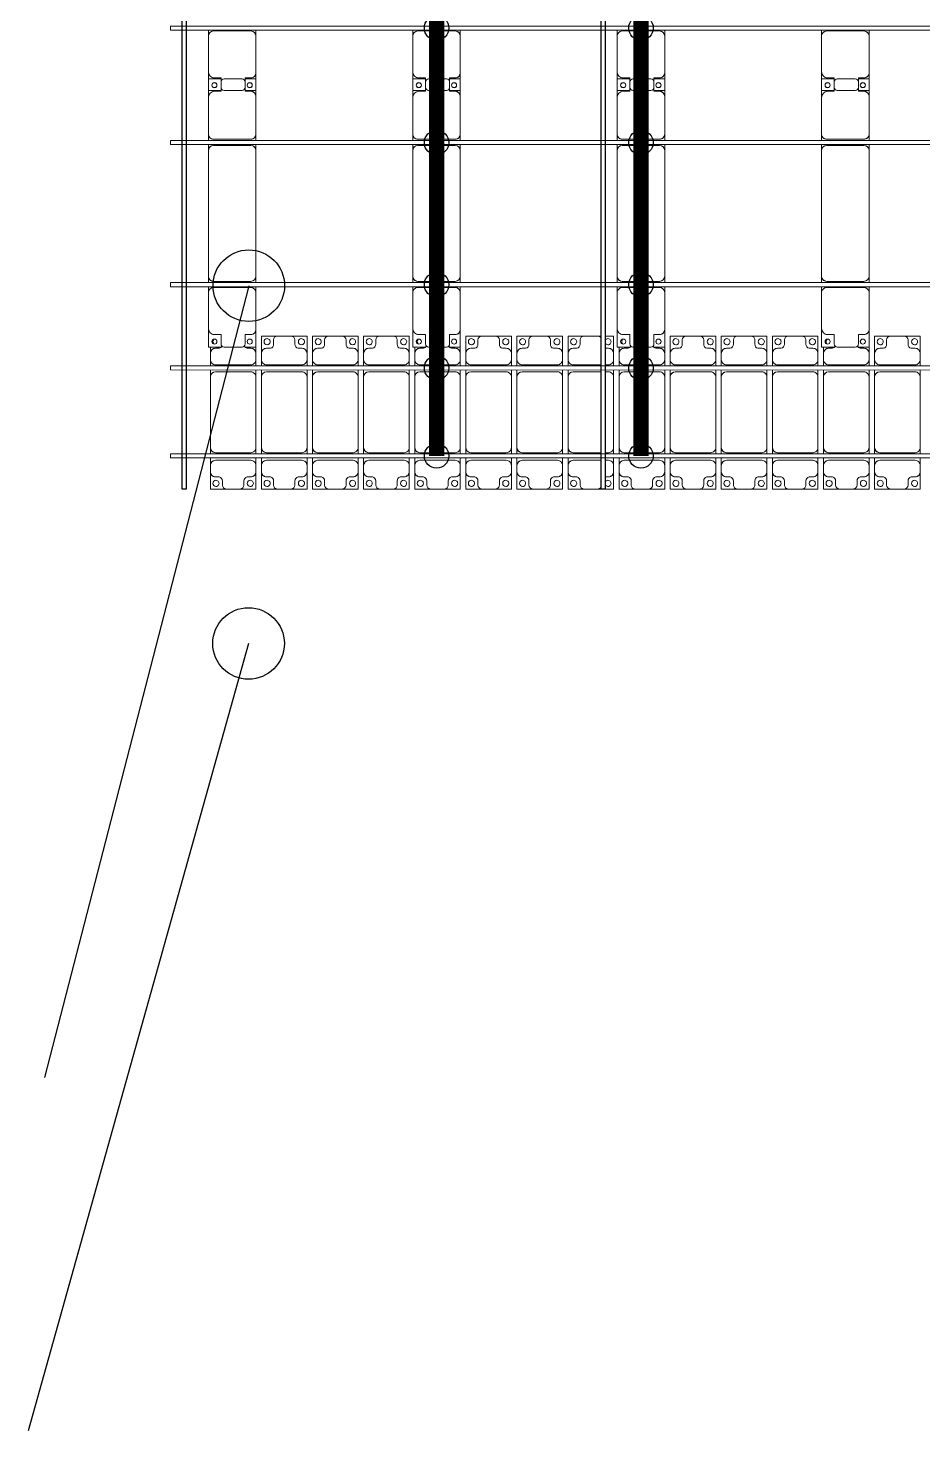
# Model space of a CAD drawing. Header units: millimetres. Extents: x -147246 to 112336, y -213734 to -86506.
# Drawn here: x -98113 to -89356, y -213734 to -200010 of the extents above; entities that cross this region are included whole.
import ezdxf

# ---------------------------------------------------------------- set-up
doc = ezdxf.new("R2010")
doc.units = ezdxf.units.MM
doc.layers.add('A-GENM', color=13, linetype='Continuous', lineweight=9)
doc.layers.add('S-BEAM', color=12, linetype='Continuous', lineweight=9)
for name, color, linetype in [('GC-BICH NEO', 6, 'Continuous'), ('GC-DAY NEO', 5, 'Continuous'), ('GC-HOP 40x60 GIA CUONG', 1, 'Continuous')]:
    doc.layers.add(name, color=color, linetype=linetype)

# ---------------------------------------------------------------- blocks, each defined once
blk = doc.blocks.new('Dầm C52 - Hộp 40x60-25898-BỐ TRÍ KHUNG KẾT CẤU BÈ PIN 05')
at = {"layer": 'S-BEAM', "color": 3, "lineweight": 25}
for p, q in [((-55982, 20), (55982, 20)), ((55982, 20), (55982, -20)), ((55982, -20), (-55982, -20))]:
    blk.add_line(p, q, dxfattribs=at)
blk = doc.blocks.new('Dai phao do pin - DẢI PHAO ĐỠ PIN-35002-BỐ TRÍ KHUNG KẾT CẤU BÈ PIN 05')
at = {"layer": 'A-GENM', "color": 7}
for p, q in [((-1312, 242), (-1130, 242)), ((-1312, 116), (-1312, 242)), ((-1190, 182), (-1190, 118)), ((-780, 242), (-1130, 242)), ((-780, 242), (-722, 242)), ((-730, -173), (-730, 192)), ((-682, 242), (-620, 242)), ((-670, 192), (-670, -173)), ((610, 242), (-620, 242)), ((610, 242), (668, 242)), ((660, -173), (660, 192)), ((708, 242), (770, 242)), ((720, 192), (720, -173)), ((1130, 242), (770, 242)), ((1130, 242), (1312, 242)), ((1190, 118), (1190, 182)), ((1198, 242), (1380, 242)), ((1198, 118), (1198, 242)), ((1312, 242), (1312, 118)), ((1320, 182), (1320, 118)), ((1730, 242), (1380, 242)), ((1730, 242), (1788, 242)), ((1780, -173), (1780, 192)), ((-1312, 88), (-1312, -88)), ((-1190, 118), (-1282, 118)), ((1282, 118), (1190, 118)), ((1198, 88), (1198, -88)), ((1320, 118), (1228, 118)), ((1312, -88), (1312, 88)), ((-1312, -223), (-1312, -116)), ((-1282, -118), (-1190, -118)), ((-1190, -118), (-1190, -173)), ((1190, -173), (1190, -118)), ((1190, -118), (1282, -118)), ((1198, -223), (1198, -118)), ((1228, -118), (1320, -118)), ((1312, -118), (1312, -223)), ((1320, -118), (1320, -173)), ((-1140, -223), (-1312, -223)), ((-1140, -223), (-780, -223)), ((-722, -223), (-780, -223)), ((-620, -223), (-682, -223)), ((-620, -223), (610, -223)), ((668, -223), (610, -223)), ((770, -223), (708, -223)), ((770, -223), (1140, -223)), ((1312, -223), (1140, -223)), ((1370, -223), (1198, -223)), ((1370, -223), (1730, -223)), ((1788, -223), (1730, -223))]:
    blk.add_line(p, q, dxfattribs=at)
for centre, radius, start, end in [((-1259, 183), 25, 0, 180), ((-1259, 183), 25, 180, 360), ((-1130, 182), 60, 90, 180), ((-1130, 182), 60, 150, 180), ((-780, 192), 50, 360, 90), ((-780, 192), 50, 360, 45), ((-620, 192), 50, 90, 180), ((-620, 192), 50, 105, 180), ((610, 192), 50, 360, 90), ((610, 192), 50, 15, 90), ((770, 192), 50, 90, 180), ((770, 192), 50, 135, 180), ((1130, 182), 60, 360, 90), ((1130, 182), 60, 360, 30), ((1249, 183), 25, 360, 180), ((1249, 183), 25, 180, 0), ((1251, 183), 25, 0, 180), ((1251, 183), 25, 180, 360), ((1380, 182), 60, 90, 180), ((1380, 182), 60, 150, 180), ((1730, 192), 50, 360, 90), ((1730, 192), 50, 360, 45), ((-1282, 88), 30, 90, 180), ((-1282, 88), 30, 120, 134.1256), ((1228, 88), 30, 90, 180), ((1282, 88), 30, 360, 90), ((-1282, -88), 30, 180, 270), ((-1282, -88), 30, 225.8749, 240), ((-1259, -162), 25, 0, 180), ((1228, -88), 30, 180, 270), ((1249, -162), 25, 0, 180), ((1251, -162), 25, 0, 180), ((1282, -88), 30, 270, 360), ((-1259, -162), 25, 180, 0), ((-1140, -173), 50, 180, 270), ((-1140, -173), 50, 180, 225), ((-780, -173), 50, 270, 360), ((-780, -173), 50, 315, 360), ((-620, -173), 50, 180, 270), ((-620, -173), 50, 180, 270), ((610, -173), 50, 270, 360), ((610, -173), 50, 285, 360), ((770, -173), 50, 180, 270), ((770, -173), 50, 180, 225), ((1140, -173), 50, 270, 360), ((1140, -173), 50, 315, 360), ((1249, -162), 25, 180, 360), ((1251, -162), 25, 180, 0), ((1370, -173), 50, 180, 270), ((1370, -173), 50, 180, 225), ((1730, -173), 50, 270, 360), ((1730, -173), 50, 315, 360)]:
    blk.add_arc(centre, radius, start, end, dxfattribs=at)
blk = doc.blocks.new('Dai phao do pin - DẢI PHAO ĐỠ PIN-V2-BỐ TRÍ KHUNG KẾT CẤU BÈ PIN 05')
at = {"layer": 'A-GENM', "color": 7}
for p, q in [((-1312, 242), (-1130, 242)), ((-1312, 116), (-1312, 242)), ((-1190, 182), (-1190, 118)), ((-780, 242), (-1130, 242)), ((-780, 242), (-722, 242)), ((-730, -173), (-730, 192)), ((-682, 242), (-620, 242)), ((-670, 192), (-670, -173)), ((610, 242), (-620, 242)), ((610, 242), (668, 242)), ((660, -173), (660, 192)), ((708, 242), (770, 242)), ((720, 192), (720, -173)), ((1130, 242), (770, 242)), ((1130, 242), (1312, 242)), ((1190, 118), (1190, 182)), ((1198, 242), (1380, 242)), ((1198, 118), (1198, 242)), ((1312, 242), (1312, 118)), ((1320, 182), (1320, 118)), ((1730, 242), (1380, 242)), ((1730, 242), (1788, 242)), ((1780, -173), (1780, 192)), ((-1312, 88), (-1312, -88)), ((-1190, 118), (-1282, 118)), ((1282, 118), (1190, 118)), ((1198, 88), (1198, -88)), ((1320, 118), (1228, 118)), ((1312, -88), (1312, 88)), ((-1312, -223), (-1312, -116)), ((-1282, -118), (-1190, -118)), ((-1190, -118), (-1190, -173)), ((1190, -173), (1190, -118)), ((1190, -118), (1282, -118)), ((1198, -223), (1198, -118)), ((1228, -118), (1320, -118)), ((1312, -118), (1312, -223)), ((1320, -118), (1320, -173)), ((-1140, -223), (-1312, -223)), ((-1140, -223), (-780, -223)), ((-722, -223), (-780, -223)), ((-620, -223), (-682, -223)), ((-620, -223), (610, -223)), ((668, -223), (610, -223)), ((770, -223), (708, -223)), ((770, -223), (1140, -223)), ((1312, -223), (1140, -223)), ((1370, -223), (1198, -223)), ((1370, -223), (1730, -223)), ((1788, -223), (1730, -223))]:
    blk.add_line(p, q, dxfattribs=at)
for centre, radius, start, end in [((-1259, 183), 25, 0, 180), ((-1259, 183), 25, 180, 360), ((-1130, 182), 60, 90, 180), ((-1130, 182), 60, 150, 180), ((-780, 192), 50, 360, 90), ((-780, 192), 50, 360, 45), ((-620, 192), 50, 90, 180), ((-620, 192), 50, 105, 180), ((610, 192), 50, 360, 90), ((610, 192), 50, 15, 90), ((770, 192), 50, 90, 180), ((770, 192), 50, 135, 180), ((1130, 182), 60, 360, 90), ((1130, 182), 60, 360, 30), ((1249, 183), 25, 360, 180), ((1249, 183), 25, 180, 0), ((1251, 183), 25, 0, 180), ((1251, 183), 25, 180, 360), ((1380, 182), 60, 90, 180), ((1380, 182), 60, 150, 180), ((1730, 192), 50, 360, 90), ((1730, 192), 50, 360, 45), ((-1282, 88), 30, 90, 180), ((-1282, 88), 30, 120, 134.1251), ((1228, 88), 30, 90, 180), ((1282, 88), 30, 360, 90), ((-1282, -88), 30, 180, 270), ((-1282, -88), 30, 225.8754, 240), ((-1259, -162), 25, 0, 180), ((1228, -88), 30, 180, 270), ((1249, -162), 25, 0, 180), ((1251, -162), 25, 0, 180), ((1282, -88), 30, 270, 360), ((-1259, -162), 25, 180, 0), ((-1140, -173), 50, 180, 270), ((-1140, -173), 50, 180, 225), ((-780, -173), 50, 270, 360), ((-780, -173), 50, 315, 360), ((-620, -173), 50, 180, 270), ((-620, -173), 50, 180, 270), ((610, -173), 50, 270, 360), ((610, -173), 50, 285, 360), ((770, -173), 50, 180, 270), ((770, -173), 50, 180, 225), ((1140, -173), 50, 270, 360), ((1140, -173), 50, 315, 360), ((1249, -162), 25, 180, 360), ((1251, -162), 25, 180, 0), ((1370, -173), 50, 180, 270), ((1370, -173), 50, 180, 225), ((1730, -173), 50, 270, 360), ((1730, -173), 50, 315, 360)]:
    blk.add_arc(centre, radius, start, end, dxfattribs=at)
blk = doc.blocks.new('Dai phao do pin - DẢI PHAO ĐỠ PIN-V3-BỐ TRÍ KHUNG KẾT CẤU BÈ PIN 05')
at = {"layer": 'A-GENM', "color": 7}
for p, q in [((-1312, 242), (-1130, 242)), ((-1312, 116), (-1312, 242)), ((-1190, 182), (-1190, 118)), ((-780, 242), (-1130, 242)), ((-780, 242), (-722, 242)), ((-730, -173), (-730, 192)), ((-682, 242), (-620, 242)), ((-670, 192), (-670, -173)), ((610, 242), (-620, 242)), ((610, 242), (668, 242)), ((660, -173), (660, 192)), ((708, 242), (770, 242)), ((720, 192), (720, -173)), ((1130, 242), (770, 242)), ((1130, 242), (1312, 242)), ((1190, 118), (1190, 182)), ((1198, 242), (1380, 242)), ((1198, 118), (1198, 242)), ((1312, 242), (1312, 118)), ((1320, 182), (1320, 118)), ((1730, 242), (1380, 242)), ((1730, 242), (1788, 242)), ((1780, -173), (1780, 192)), ((-1312, 88), (-1312, -88)), ((-1190, 118), (-1282, 118)), ((1282, 118), (1190, 118)), ((1198, 88), (1198, -88)), ((1320, 118), (1228, 118)), ((1312, -88), (1312, 88)), ((-1312, -223), (-1312, -116)), ((-1282, -118), (-1190, -118)), ((-1190, -118), (-1190, -173)), ((1190, -173), (1190, -118)), ((1190, -118), (1282, -118)), ((1198, -223), (1198, -118)), ((1228, -118), (1320, -118)), ((1312, -118), (1312, -223)), ((1320, -118), (1320, -173)), ((-1140, -223), (-1312, -223)), ((-1140, -223), (-780, -223)), ((-722, -223), (-780, -223)), ((-620, -223), (-682, -223)), ((-620, -223), (610, -223)), ((668, -223), (610, -223)), ((770, -223), (708, -223)), ((770, -223), (1140, -223)), ((1312, -223), (1140, -223)), ((1370, -223), (1198, -223)), ((1370, -223), (1730, -223)), ((1788, -223), (1730, -223))]:
    blk.add_line(p, q, dxfattribs=at)
for centre, radius, start, end in [((-1259, 183), 25, 0, 180), ((-1259, 183), 25, 180, 360), ((-1130, 182), 60, 90, 180), ((-1130, 182), 60, 150, 180), ((-780, 192), 50, 360, 90), ((-780, 192), 50, 360, 45), ((-620, 192), 50, 90, 180), ((-620, 192), 50, 105, 180), ((610, 192), 50, 360, 90), ((610, 192), 50, 15, 90), ((770, 192), 50, 90, 180), ((770, 192), 50, 135, 180), ((1130, 182), 60, 360, 90), ((1130, 182), 60, 360, 30), ((1249, 183), 25, 360, 180), ((1249, 183), 25, 180, 0), ((1251, 183), 25, 0, 180), ((1251, 183), 25, 180, 360), ((1380, 182), 60, 90, 180), ((1380, 182), 60, 150, 180), ((1730, 192), 50, 360, 90), ((1730, 192), 50, 360, 45), ((-1282, 88), 30, 90, 180), ((-1282, 88), 30, 120, 134.1247), ((1228, 88), 30, 90, 180), ((1282, 88), 30, 360, 90), ((-1282, -88), 30, 180, 270), ((-1282, -88), 30, 225.8758, 240), ((-1259, -162), 25, 0, 180), ((1228, -88), 30, 180, 270), ((1249, -162), 25, 0, 180), ((1251, -162), 25, 0, 180), ((1282, -88), 30, 270, 360), ((-1259, -162), 25, 180, 0), ((-1140, -173), 50, 180, 270), ((-1140, -173), 50, 180, 225), ((-780, -173), 50, 270, 360), ((-780, -173), 50, 315, 360), ((-620, -173), 50, 180, 270), ((-620, -173), 50, 180, 270), ((610, -173), 50, 270, 360), ((610, -173), 50, 285, 360), ((770, -173), 50, 180, 270), ((770, -173), 50, 180, 225), ((1140, -173), 50, 270, 360), ((1140, -173), 50, 315, 360), ((1249, -162), 25, 180, 360), ((1251, -162), 25, 180, 0), ((1370, -173), 50, 180, 270), ((1370, -173), 50, 180, 225), ((1730, -173), 50, 270, 360), ((1730, -173), 50, 315, 360)]:
    blk.add_arc(centre, radius, start, end, dxfattribs=at)
blk = doc.blocks.new('Dai phao do pin - DẢI PHAO ĐỠ PIN-V4-BỐ TRÍ KHUNG KẾT CẤU BÈ PIN 05')
at = {"layer": 'A-GENM', "color": 7}
for p, q in [((-1312, 242), (-1130, 242)), ((-1312, 116), (-1312, 242)), ((-1190, 182), (-1190, 118)), ((-780, 242), (-1130, 242)), ((-780, 242), (-722, 242)), ((-730, -173), (-730, 192)), ((-682, 242), (-620, 242)), ((-670, 192), (-670, -173)), ((610, 242), (-620, 242)), ((610, 242), (668, 242)), ((660, -173), (660, 192)), ((708, 242), (770, 242)), ((720, 192), (720, -173)), ((1130, 242), (770, 242)), ((1130, 242), (1312, 242)), ((1190, 118), (1190, 182)), ((1198, 242), (1380, 242)), ((1198, 118), (1198, 242)), ((1312, 242), (1312, 118)), ((1320, 182), (1320, 118)), ((1730, 242), (1380, 242)), ((1730, 242), (1788, 242)), ((1780, -173), (1780, 192)), ((-1312, 88), (-1312, -88)), ((-1190, 118), (-1282, 118)), ((1282, 118), (1190, 118)), ((1198, 88), (1198, -88)), ((1320, 118), (1228, 118)), ((1312, -88), (1312, 88)), ((-1312, -223), (-1312, -116)), ((-1282, -118), (-1190, -118)), ((-1190, -118), (-1190, -173)), ((1190, -173), (1190, -118)), ((1190, -118), (1282, -118)), ((1198, -223), (1198, -118)), ((1228, -118), (1320, -118)), ((1312, -118), (1312, -223)), ((1320, -118), (1320, -173)), ((-1140, -223), (-1312, -223)), ((-1140, -223), (-780, -223)), ((-722, -223), (-780, -223)), ((-620, -223), (-682, -223)), ((-620, -223), (610, -223)), ((668, -223), (610, -223)), ((770, -223), (708, -223)), ((770, -223), (1140, -223)), ((1312, -223), (1140, -223)), ((1370, -223), (1198, -223)), ((1370, -223), (1730, -223)), ((1788, -223), (1730, -223))]:
    blk.add_line(p, q, dxfattribs=at)
for centre, radius, start, end in [((-1259, 183), 25, 0, 180), ((-1259, 183), 25, 180, 360), ((-1130, 182), 60, 90, 180), ((-1130, 182), 60, 150, 180), ((-780, 192), 50, 360, 90), ((-780, 192), 50, 360, 45), ((-620, 192), 50, 90, 180), ((-620, 192), 50, 105, 180), ((610, 192), 50, 360, 90), ((610, 192), 50, 15, 90), ((770, 192), 50, 90, 180), ((770, 192), 50, 135, 180), ((1130, 182), 60, 360, 90), ((1130, 182), 60, 360, 30), ((1249, 183), 25, 360, 180), ((1249, 183), 25, 180, 0), ((1251, 183), 25, 0, 180), ((1251, 183), 25, 180, 360), ((1380, 182), 60, 90, 180), ((1380, 182), 60, 150, 180), ((1730, 192), 50, 360, 90), ((1730, 192), 50, 360, 45), ((-1282, 88), 30, 90, 180), ((-1282, 88), 30, 120, 134.1242), ((1228, 88), 30, 90, 180), ((1282, 88), 30, 360, 90), ((-1282, -88), 30, 180, 270), ((-1282, -88), 30, 225.8763, 240), ((-1259, -162), 25, 0, 180), ((1228, -88), 30, 180, 270), ((1249, -162), 25, 0, 180), ((1251, -162), 25, 0, 180), ((1282, -88), 30, 270, 360), ((-1259, -162), 25, 180, 0), ((-1140, -173), 50, 180, 270), ((-1140, -173), 50, 180, 225), ((-780, -173), 50, 270, 360), ((-780, -173), 50, 315, 360), ((-620, -173), 50, 180, 270), ((-620, -173), 50, 180, 270), ((610, -173), 50, 270, 360), ((610, -173), 50, 285, 360), ((770, -173), 50, 180, 270), ((770, -173), 50, 180, 225), ((1140, -173), 50, 270, 360), ((1140, -173), 50, 315, 360), ((1249, -162), 25, 180, 360), ((1251, -162), 25, 180, 0), ((1370, -173), 50, 180, 270), ((1370, -173), 50, 180, 225), ((1730, -173), 50, 270, 360), ((1730, -173), 50, 315, 360)]:
    blk.add_arc(centre, radius, start, end, dxfattribs=at)
blk = doc.blocks.new('Dai phaodi lai - DẢI PHAO ĐI LẠI-25020-BỐ TRÍ KHUNG KẾT CẤU BÈ PIN 05')
at = {"layer": 'A-GENM', "color": 7}
for p, q in [((277, 748), (433, 748)), ((277, 579), (277, 748)), ((395, 710), (395, 671)), ((567, 748), (433, 748)), ((567, 748), (723, 748)), ((605, 671), (605, 710)), ((723, 748), (723, 579)), ((777, 748), (933, 748)), ((777, 579), (777, 748)), ((895, 710), (895, 671)), ((1067, 748), (933, 748)), ((1067, 748), (1223, 748)), ((1105, 671), (1105, 710)), ((1223, 748), (1223, 579)), ((1277, 748), (1433, 748)), ((1277, 579), (1277, 748)), ((1395, 710), (1395, 671)), ((1567, 748), (1433, 748)), ((1567, 748), (1723, 748)), ((1605, 671), (1605, 710)), ((1723, 748), (1723, 579)), ((2277, 748), (2433, 748)), ((2277, 579), (2277, 748)), ((2395, 710), (2395, 671)), ((2567, 748), (2433, 748)), ((2567, 748), (2723, 748)), ((2605, 671), (2605, 710)), ((2723, 748), (2723, 579)), ((2777, 748), (2933, 748)), ((2777, 579), (2777, 748)), ((2895, 710), (2895, 671)), ((3067, 748), (2933, 748)), ((3067, 748), (3223, 748)), ((3105, 671), (3105, 710)), ((3223, 748), (3223, 579)), ((3277, 748), (3433, 748)), ((3277, 579), (3277, 748)), ((3395, 710), (3395, 671)), ((3567, 748), (3433, 748)), ((3567, 748), (3600, 748)), ((3640, 748), (3723, 748)), ((3723, 748), (3723, 579)), ((4277, 748), (4433, 748)), ((4277, 579), (4277, 748)), ((4395, 710), (4395, 671)), ((4567, 748), (4433, 748)), ((4567, 748), (4723, 748)), ((4605, 671), (4605, 710)), ((4723, 748), (4723, 579)), ((4777, 748), (4933, 748)), ((4777, 579), (4777, 748)), ((4895, 710), (4895, 671)), ((5067, 748), (4933, 748)), ((5067, 748), (5223, 748)), ((5105, 671), (5105, 710)), ((5223, 748), (5223, 579)), ((5277, 748), (5433, 748)), ((5277, 579), (5277, 748)), ((5395, 710), (5395, 671)), ((5567, 748), (5433, 748)), ((5567, 748), (5723, 748)), ((5605, 671), (5605, 710)), ((5723, 748), (5723, 579)), ((6277, 748), (6433, 748)), ((6277, 579), (6277, 748)), ((6395, 710), (6395, 671)), ((6567, 748), (6433, 748)), ((6567, 748), (6723, 748)), ((6605, 671), (6605, 710)), ((6723, 748), (6723, 579)), ((-223, 579), (-223, 642)), ((-223, 579), (-223, 517)), ((-136, 629), (-173, 629)), ((173, 629), (136, 629)), ((223, 641), (223, 579)), ((223, 517), (223, 579)), ((277, 579), (277, 517)), ((364, 629), (327, 629)), ((673, 629), (636, 629)), ((723, 517), (723, 579)), ((777, 579), (777, 517)), ((864, 629), (827, 629)), ((1173, 629), (1136, 629)), ((1223, 517), (1223, 579)), ((1277, 579), (1277, 517)), ((1364, 629), (1327, 629)), ((1673, 629), (1636, 629)), ((1723, 517), (1723, 579)), ((1777, 579), (1777, 642)), ((1777, 579), (1777, 517)), ((1864, 629), (1827, 629)), ((2173, 629), (2136, 629)), ((2223, 641), (2223, 579)), ((2223, 517), (2223, 579)), ((2277, 579), (2277, 517)), ((2364, 629), (2327, 629)), ((2673, 629), (2636, 629)), ((2723, 517), (2723, 579)), ((2777, 579), (2777, 517)), ((2864, 629), (2827, 629)), ((3173, 629), (3136, 629)), ((3223, 517), (3223, 579)), ((3277, 579), (3277, 517)), ((3364, 629), (3327, 629)), ((3673, 629), (3640, 629)), ((3723, 517), (3723, 579)), ((3777, 579), (3777, 642)), ((3777, 579), (3777, 517)), ((3864, 629), (3827, 629)), ((4173, 629), (4136, 629)), ((4223, 641), (4223, 579)), ((4223, 517), (4223, 579)), ((4277, 579), (4277, 517)), ((4364, 629), (4327, 629)), ((4673, 629), (4636, 629)), ((4723, 517), (4723, 579)), ((4777, 579), (4777, 517)), ((4864, 629), (4827, 629)), ((5173, 629), (5136, 629)), ((5223, 517), (5223, 579)), ((5277, 579), (5277, 517)), ((5364, 629), (5327, 629)), ((5673, 629), (5636, 629)), ((5723, 517), (5723, 579)), ((5777, 579), (5777, 642)), ((5777, 579), (5777, 517)), ((5864, 629), (5827, 629)), ((6173, 629), (6136, 629)), ((6223, 641), (6223, 579)), ((6223, 517), (6223, 579)), ((6277, 579), (6277, 517)), ((6364, 629), (6327, 629)), ((6673, 629), (6636, 629)), ((6723, 517), (6723, 579)), ((-223, 455), (-223, 517)), ((-223, 348), (-223, 415)), ((-173, 467), (173, 467)), ((223, 517), (223, 455)), ((223, 415), (223, 348)), ((277, 455), (277, 517)), ((277, 348), (277, 415)), ((327, 467), (673, 467)), ((723, 517), (723, 455)), ((723, 415), (723, 348)), ((777, 455), (777, 517)), ((777, 348), (777, 415)), ((827, 467), (1173, 467)), ((1223, 517), (1223, 455)), ((1223, 415), (1223, 348)), ((1277, 455), (1277, 517)), ((1277, 348), (1277, 415)), ((1327, 467), (1673, 467)), ((1723, 517), (1723, 455)), ((1723, 415), (1723, 348)), ((1777, 455), (1777, 517)), ((1777, 348), (1777, 415)), ((1827, 467), (2173, 467)), ((2223, 517), (2223, 455)), ((2223, 415), (2223, 348)), ((2277, 455), (2277, 517)), ((2277, 348), (2277, 415)), ((2327, 467), (2673, 467)), ((2723, 517), (2723, 455)), ((2723, 415), (2723, 348)), ((2777, 455), (2777, 517)), ((2777, 348), (2777, 415)), ((2827, 467), (3173, 467)), ((3223, 517), (3223, 455)), ((3223, 415), (3223, 348)), ((3277, 455), (3277, 517)), ((3277, 348), (3277, 415)), ((3327, 467), (3600, 467)), ((3640, 467), (3673, 467)), ((3723, 517), (3723, 455)), ((3723, 415), (3723, 348)), ((3777, 455), (3777, 517)), ((3777, 348), (3777, 415)), ((3827, 467), (4173, 467)), ((4223, 517), (4223, 455)), ((4223, 415), (4223, 348)), ((4277, 455), (4277, 517)), ((4277, 348), (4277, 415)), ((4327, 467), (4673, 467)), ((4723, 517), (4723, 455)), ((4723, 415), (4723, 348)), ((4777, 455), (4777, 517)), ((4777, 348), (4777, 415)), ((4827, 467), (5173, 467)), ((5223, 517), (5223, 455)), ((5223, 415), (5223, 348)), ((5277, 455), (5277, 517)), ((5277, 348), (5277, 415)), ((5327, 467), (5673, 467)), ((5723, 517), (5723, 455)), ((5723, 415), (5723, 348)), ((5777, 455), (5777, 517)), ((5777, 348), (5777, 415)), ((5827, 467), (6173, 467)), ((6223, 517), (6223, 455)), ((6223, 415), (6223, 348)), ((6277, 455), (6277, 517)), ((6277, 348), (6277, 415)), ((6327, 467), (6673, 467)), ((6723, 517), (6723, 455)), ((6723, 415), (6723, 348)), ((-223, 348), (-223, -343)), ((173, 398), (-173, 398)), ((223, -343), (223, 348)), ((277, 348), (277, -343)), ((673, 398), (327, 398)), ((723, -343), (723, 348)), ((777, 348), (777, -343)), ((1173, 398), (827, 398)), ((1223, -343), (1223, 348)), ((1277, 348), (1277, -343)), ((1673, 398), (1327, 398)), ((1723, -343), (1723, 348)), ((1777, 348), (1777, -343)), ((2173, 398), (1827, 398)), ((2223, -343), (2223, 348)), ((2277, 348), (2277, -343)), ((2673, 398), (2327, 398)), ((2723, -343), (2723, 348)), ((2777, 348), (2777, -343)), ((3173, 398), (2827, 398)), ((3223, -343), (3223, 348)), ((3277, 348), (3277, -343)), ((3600, 398), (3327, 398)), ((3673, 398), (3640, 398)), ((3723, -343), (3723, 348)), ((3777, 348), (3777, -343)), ((4173, 398), (3827, 398)), ((4223, -343), (4223, 348)), ((4277, 348), (4277, -343)), ((4673, 398), (4327, 398)), ((4723, -343), (4723, 348)), ((4777, 348), (4777, -343)), ((5173, 398), (4827, 398)), ((5223, -343), (5223, 348)), ((5277, 348), (5277, -343)), ((5673, 398), (5327, 398)), ((5723, -343), (5723, 348)), ((5777, 348), (5777, -343)), ((6173, 398), (5827, 398)), ((6223, -343), (6223, 348)), ((6277, 348), (6277, -343)), ((6673, 398), (6327, 398)), ((6723, -343), (6723, 348)), ((-223, -405), (-223, -343)), ((-173, -393), (173, -393)), ((223, -343), (223, -405)), ((277, -405), (277, -343)), ((327, -393), (673, -393)), ((723, -343), (723, -405)), ((777, -405), (777, -343)), ((827, -393), (1173, -393)), ((1223, -343), (1223, -405)), ((1277, -405), (1277, -343)), ((1327, -393), (1673, -393)), ((1723, -343), (1723, -405)), ((1777, -405), (1777, -343)), ((1827, -393), (2173, -393)), ((2223, -343), (2223, -405)), ((2277, -405), (2277, -343)), ((2327, -393), (2673, -393)), ((2723, -343), (2723, -405)), ((2777, -405), (2777, -343)), ((2827, -393), (3173, -393)), ((3223, -343), (3223, -405)), ((3277, -405), (3277, -343)), ((3327, -393), (3600, -393)), ((3640, -393), (3673, -393)), ((3723, -343), (3723, -405)), ((3777, -405), (3777, -343)), ((3827, -393), (4173, -393)), ((4223, -343), (4223, -405)), ((4277, -405), (4277, -343)), ((4327, -393), (4673, -393)), ((4723, -343), (4723, -405)), ((4777, -405), (4777, -343)), ((4827, -393), (5173, -393)), ((5223, -343), (5223, -405)), ((5277, -405), (5277, -343)), ((5327, -393), (5673, -393)), ((5723, -343), (5723, -405)), ((5777, -405), (5777, -343)), ((5827, -393), (6173, -393)), ((6223, -343), (6223, -405)), ((6277, -405), (6277, -343)), ((6327, -393), (6673, -393)), ((6723, -343), (6723, -405)), ((-223, -517), (-223, -445)), ((-223, -517), (-223, -579)), ((173, -467), (-173, -467)), ((223, -445), (223, -517)), ((223, -579), (223, -517)), ((277, -517), (277, -445)), ((277, -517), (277, -579)), ((673, -467), (327, -467)), ((723, -445), (723, -517)), ((723, -579), (723, -517)), ((777, -517), (777, -445)), ((777, -517), (777, -579)), ((1173, -467), (827, -467)), ((1223, -445), (1223, -517)), ((1223, -579), (1223, -517)), ((1277, -517), (1277, -445)), ((1277, -517), (1277, -579)), ((1673, -467), (1327, -467)), ((1723, -445), (1723, -517)), ((1723, -579), (1723, -517)), ((1777, -517), (1777, -445)), ((1777, -517), (1777, -579)), ((2173, -467), (1827, -467)), ((2223, -445), (2223, -517)), ((2223, -579), (2223, -517)), ((2277, -517), (2277, -445)), ((2277, -517), (2277, -579)), ((2673, -467), (2327, -467)), ((2723, -445), (2723, -517)), ((2723, -579), (2723, -517)), ((2777, -517), (2777, -445)), ((2777, -517), (2777, -579)), ((3173, -467), (2827, -467)), ((3223, -445), (3223, -517)), ((3223, -579), (3223, -517)), ((3277, -517), (3277, -445)), ((3277, -517), (3277, -579)), ((3600, -467), (3327, -467)), ((3673, -467), (3640, -467)), ((3723, -445), (3723, -517)), ((3723, -579), (3723, -517)), ((3777, -517), (3777, -445)), ((3777, -517), (3777, -579)), ((4173, -467), (3827, -467)), ((4223, -445), (4223, -517)), ((4223, -579), (4223, -517)), ((4277, -517), (4277, -445)), ((4277, -517), (4277, -579)), ((4673, -467), (4327, -467)), ((4723, -445), (4723, -517)), ((4723, -579), (4723, -517)), ((4777, -517), (4777, -445)), ((4777, -517), (4777, -579)), ((5173, -467), (4827, -467)), ((5223, -445), (5223, -517)), ((5223, -579), (5223, -517)), ((5277, -517), (5277, -445)), ((5277, -517), (5277, -579)), ((5673, -467), (5327, -467)), ((5723, -445), (5723, -517)), ((5723, -579), (5723, -517)), ((5777, -517), (5777, -445)), ((5777, -517), (5777, -579)), ((6173, -467), (5827, -467)), ((6223, -445), (6223, -517)), ((6223, -579), (6223, -517)), ((6277, -517), (6277, -445)), ((6277, -517), (6277, -579)), ((6673, -467), (6327, -467)), ((6723, -445), (6723, -517)), ((6723, -579), (6723, -517)), ((-223, -748), (-223, -579)), ((-173, -629), (-136, -629)), ((-105, -671), (-105, -710)), ((105, -710), (105, -671)), ((136, -629), (173, -629)), ((223, -579), (223, -748)), ((277, -748), (277, -579)), ((327, -629), (364, -629)), ((395, -671), (395, -710)), ((605, -710), (605, -671)), ((636, -629), (673, -629)), ((723, -579), (723, -748)), ((777, -748), (777, -579)), ((827, -629), (864, -629)), ((895, -671), (895, -710)), ((1105, -710), (1105, -671)), ((1136, -629), (1173, -629)), ((1223, -579), (1223, -748)), ((1277, -748), (1277, -579)), ((1327, -629), (1364, -629)), ((1395, -671), (1395, -710)), ((1605, -710), (1605, -671)), ((1636, -629), (1673, -629)), ((1723, -579), (1723, -748)), ((1777, -748), (1777, -579)), ((1827, -629), (1864, -629)), ((1895, -671), (1895, -710)), ((2105, -710), (2105, -671)), ((2136, -629), (2173, -629)), ((2223, -579), (2223, -748)), ((2277, -748), (2277, -579)), ((2327, -629), (2364, -629)), ((2395, -671), (2395, -710)), ((2605, -710), (2605, -671)), ((2636, -629), (2673, -629)), ((2723, -579), (2723, -748)), ((2777, -748), (2777, -579)), ((2827, -629), (2864, -629)), ((2895, -671), (2895, -710)), ((3105, -710), (3105, -671)), ((3136, -629), (3173, -629)), ((3223, -579), (3223, -748)), ((3277, -748), (3277, -579)), ((3327, -629), (3364, -629)), ((3395, -671), (3395, -710)), ((3640, -629), (3673, -629)), ((3723, -579), (3723, -748)), ((3777, -748), (3777, -579)), ((3827, -629), (3864, -629)), ((3895, -671), (3895, -710)), ((4105, -710), (4105, -671)), ((4136, -629), (4173, -629)), ((4223, -579), (4223, -748)), ((4277, -748), (4277, -579)), ((4327, -629), (4364, -629)), ((4395, -671), (4395, -710)), ((4605, -710), (4605, -671)), ((4636, -629), (4673, -629)), ((4723, -579), (4723, -748)), ((4777, -748), (4777, -579)), ((4827, -629), (4864, -629)), ((4895, -671), (4895, -710)), ((5105, -710), (5105, -671)), ((5136, -629), (5173, -629)), ((5223, -579), (5223, -748)), ((5277, -748), (5277, -579)), ((5327, -629), (5364, -629)), ((5395, -671), (5395, -710)), ((5605, -710), (5605, -671)), ((5636, -629), (5673, -629)), ((5723, -579), (5723, -748)), ((5777, -748), (5777, -579)), ((5827, -629), (5864, -629)), ((5895, -671), (5895, -710)), ((6105, -710), (6105, -671)), ((6136, -629), (6173, -629)), ((6223, -579), (6223, -748)), ((6277, -748), (6277, -579)), ((6327, -629), (6364, -629)), ((6395, -671), (6395, -710)), ((6605, -710), (6605, -671)), ((6636, -629), (6673, -629)), ((6723, -579), (6723, -748)), ((-67, -748), (-223, -748)), ((-67, -748), (67, -748)), ((223, -748), (67, -748)), ((433, -748), (277, -748)), ((433, -748), (567, -748)), ((723, -748), (567, -748)), ((933, -748), (777, -748)), ((933, -748), (1067, -748)), ((1223, -748), (1067, -748)), ((1433, -748), (1277, -748)), ((1433, -748), (1567, -748)), ((1723, -748), (1567, -748)), ((1933, -748), (1777, -748)), ((1933, -748), (2067, -748)), ((2223, -748), (2067, -748)), ((2433, -748), (2277, -748)), ((2433, -748), (2567, -748)), ((2723, -748), (2567, -748)), ((2933, -748), (2777, -748)), ((2933, -748), (3067, -748)), ((3223, -748), (3067, -748)), ((3433, -748), (3277, -748)), ((3433, -748), (3567, -748)), ((3600, -748), (3567, -748)), ((3723, -748), (3640, -748)), ((3933, -748), (3777, -748)), ((3933, -748), (4067, -748)), ((4223, -748), (4067, -748)), ((4433, -748), (4277, -748)), ((4433, -748), (4567, -748)), ((4723, -748), (4567, -748)), ((4933, -748), (4777, -748)), ((4933, -748), (5067, -748)), ((5223, -748), (5067, -748)), ((5433, -748), (5277, -748)), ((5433, -748), (5567, -748)), ((5723, -748), (5567, -748)), ((5933, -748), (5777, -748)), ((5933, -748), (6067, -748)), ((6223, -748), (6067, -748)), ((6433, -748), (6277, -748)), ((6433, -748), (6567, -748)), ((6723, -748), (6567, -748))]:
    blk.add_line(p, q, dxfattribs=at)
for centre, radius, start, end in [((-168, 693), 30, 120, 225), ((168, 693), 30, 150, 208.6663), ((332, 693), 30, 90, 270), ((332, 693), 30, 270, 90), ((433, 710), 38, 90, 180), ((433, 710), 38, 90, 135), ((567, 710), 38, 0, 90), ((567, 710), 38, 45, 90), ((668, 693), 30, 90, 270), ((668, 693), 30, 270, 90), ((832, 693), 30, 90, 270), ((832, 693), 30, 270, 90), ((933, 710), 38, 90, 180), ((933, 710), 38, 90, 135), ((1067, 710), 38, 0, 90), ((1067, 710), 38, 45, 90), ((1168, 693), 30, 90, 270), ((1168, 693), 30, 270, 90), ((1332, 693), 30, 90, 270), ((1332, 693), 30, 270, 90), ((1433, 710), 38, 90, 180), ((1433, 710), 38, 90.8248, 135), ((1567, 710), 38, 0, 90), ((1567, 710), 38, 45, 90), ((1668, 693), 30, 90, 270), ((1668, 693), 30, 270, 90), ((1832, 693), 30, 120, 225), ((2168, 693), 30, 150, 208.6683), ((2332, 693), 30, 90, 270), ((2332, 693), 30, 270, 90), ((2433, 710), 38, 90, 180), ((2433, 710), 38, 90, 135), ((2567, 710), 38, 0, 90), ((2567, 710), 38, 45, 90), ((2668, 693), 30, 90, 270), ((2668, 693), 30, 270, 90), ((2832, 693), 30, 90, 270), ((2832, 693), 30, 270, 90), ((2933, 710), 38, 90, 180), ((2933, 710), 38, 90, 135), ((3067, 710), 38, 0, 90), ((3067, 710), 38, 45, 90), ((3168, 693), 30, 90, 270), ((3168, 693), 30, 270, 90), ((3332, 693), 30, 90, 270), ((3332, 693), 30, 270, 90), ((3433, 710), 38, 90, 180), ((3433, 710), 38, 90, 135), ((3567, 710), 38, 30, 90), ((3567, 710), 38, 45, 90), ((3668, 693), 30, 90, 162.1035), ((3668, 693), 30, 270, 90), ((3832, 693), 30, 120, 225), ((4168, 693), 30, 150, 208.6702), ((4332, 693), 30, 90, 270), ((4332, 693), 30, 270, 90), ((4433, 710), 38, 90, 180), ((4433, 710), 38, 90, 135), ((4567, 710), 38, 0, 90), ((4567, 710), 38, 45, 90), ((4668, 693), 30, 90, 270), ((4668, 693), 30, 270, 90), ((4832, 693), 30, 90, 270), ((4832, 693), 30, 270, 90), ((4933, 710), 38, 90, 180), ((4933, 710), 38, 90, 135), ((5067, 710), 38, 360, 90), ((5067, 710), 38, 45, 90), ((5168, 693), 30, 90, 270), ((5168, 693), 30, 270, 90), ((5332, 693), 30, 90, 270), ((5332, 693), 30, 270, 90), ((5433, 710), 38, 90, 180), ((5433, 710), 38, 90, 135), ((5567, 710), 38, 0, 90), ((5567, 710), 38, 45, 90), ((5668, 693), 30, 90, 270), ((5668, 693), 30, 270, 90), ((5832, 693), 30, 120, 225), ((6168, 693), 30, 150, 208.6722), ((6332, 693), 30, 90, 270), ((6332, 693), 30, 270, 90), ((6433, 710), 38, 90, 180), ((6433, 710), 38, 90, 135), ((6567, 710), 38, 0, 90), ((6567, 710), 38, 45, 90), ((6668, 693), 30, 90, 270), ((6668, 693), 30, 270, 90), ((-173, 579), 50, 90, 180), ((-173, 579), 50, 90, 135), ((-145, 668), 40, 283.1885, 336.1279), ((145, 668), 40, 203.8719, 256.8115), ((173, 579), 50, 0, 90), ((173, 579), 50, 45, 90), ((327, 579), 50, 90, 180), ((327, 579), 50, 90, 135), ((355, 668), 40, 283.1885, 3.5081), ((645, 668), 40, 176.4919, 256.8115), ((673, 579), 50, 0, 90), ((673, 579), 50, 45, 90), ((827, 579), 50, 90, 180), ((827, 579), 50, 90, 135), ((855, 668), 40, 283.1885, 3.5081), ((1145, 668), 40, 176.4919, 256.8115), ((1173, 579), 50, 0, 90), ((1173, 579), 50, 45, 90), ((1327, 579), 50, 90, 180), ((1327, 579), 50, 90, 135), ((1355, 668), 40, 283.1885, 3.5081), ((1645, 668), 40, 176.4919, 256.8115), ((1673, 579), 50, 0, 90), ((1673, 579), 50, 45, 90), ((1827, 579), 50, 90, 180), ((1827, 579), 50, 90, 135), ((1855, 668), 40, 283.1885, 336.1274), ((2145, 668), 40, 203.8725, 256.8115), ((2173, 579), 50, 0, 90), ((2173, 579), 50, 45, 90), ((2327, 579), 50, 90, 180), ((2327, 579), 50, 90, 135), ((2355, 668), 40, 283.1885, 3.5081), ((2645, 668), 40, 176.4919, 256.8115), ((2673, 579), 50, 0, 90), ((2673, 579), 50, 45, 90), ((2827, 579), 50, 90, 180), ((2827, 579), 50, 90, 135), ((2855, 668), 40, 283.1885, 3.5081), ((3145, 668), 40, 176.4919, 256.8115), ((3173, 579), 50, 0, 90), ((3173, 579), 50, 45, 90), ((3327, 579), 50, 90, 180), ((3327, 579), 50, 90, 135), ((3355, 668), 40, 283.1885, 3.5081), ((3668, 693), 30, 197.8965, 270), ((3673, 579), 50, 0, 90), ((3673, 579), 50, 45, 90), ((3827, 579), 50, 90, 180), ((3827, 579), 50, 90, 135), ((3855, 668), 40, 283.1885, 336.1268), ((4145, 668), 40, 203.873, 256.8115), ((4173, 579), 50, 0, 90), ((4173, 579), 50, 45, 90), ((4327, 579), 50, 90, 180), ((4327, 579), 50, 90, 135), ((4355, 668), 40, 283.1885, 3.5081), ((4645, 668), 40, 176.4919, 256.8115), ((4673, 579), 50, 0, 90), ((4673, 579), 50, 45, 90), ((4827, 579), 50, 90, 180), ((4827, 579), 50, 90, 135), ((4855, 668), 40, 283.1885, 3.5081), ((5145, 668), 40, 176.4919, 256.8115), ((5173, 579), 50, 360, 90), ((5173, 579), 50, 45, 90), ((5327, 579), 50, 90, 180), ((5327, 579), 50, 90, 135), ((5355, 668), 40, 283.1885, 3.5081), ((5645, 668), 40, 176.4919, 256.8115), ((5673, 579), 50, 360, 90), ((5673, 579), 50, 45, 90), ((5827, 579), 50, 90, 180), ((5827, 579), 50, 90, 135), ((5855, 668), 40, 283.1885, 336.1263), ((6145, 668), 40, 203.8735, 256.8115), ((6173, 579), 50, 0, 90), ((6173, 579), 50, 45, 90), ((6327, 579), 50, 90, 180), ((6327, 579), 50, 90, 135), ((6355, 668), 40, 283.1885, 3.5081), ((6645, 668), 40, 176.4919, 256.8115), ((6673, 579), 50, 360, 90), ((6673, 579), 50, 45, 90), ((-173, 517), 50, 180, 270), ((-173, 517), 50, 225, 270), ((173, 517), 50, 270, 0), ((173, 517), 50, 270, 315), ((327, 517), 50, 180, 270), ((327, 517), 50, 225, 270), ((673, 517), 50, 270, 0), ((673, 517), 50, 270, 315), ((827, 517), 50, 180, 270), ((827, 517), 50, 225, 270), ((1173, 517), 50, 270, 0), ((1173, 517), 50, 270, 315), ((1327, 517), 50, 180, 270), ((1327, 517), 50, 225, 270), ((1673, 517), 50, 270, 0), ((1673, 517), 50, 270, 315), ((1827, 517), 50, 180, 270), ((1827, 517), 50, 225, 270), ((2173, 517), 50, 270, 0), ((2173, 517), 50, 270, 315), ((2327, 517), 50, 180, 270), ((2327, 517), 50, 225, 270), ((2673, 517), 50, 270, 0), ((2673, 517), 50, 270, 315), ((2827, 517), 50, 180, 270), ((2827, 517), 50, 225, 270), ((3173, 517), 50, 270, 0), ((3173, 517), 50, 270, 315), ((3327, 517), 50, 180, 270), ((3327, 517), 50, 225, 270), ((3673, 517), 50, 270, 0), ((3673, 517), 50, 270, 315), ((3827, 517), 50, 180, 270), ((3827, 517), 50, 225, 270), ((4173, 517), 50, 270, 0), ((4173, 517), 50, 270, 315), ((4327, 517), 50, 180, 270), ((4327, 517), 50, 225, 270), ((4673, 517), 50, 270, 0), ((4673, 517), 50, 270, 315), ((4827, 517), 50, 180, 270), ((4827, 517), 50, 225, 270), ((5173, 517), 50, 270, 0), ((5173, 517), 50, 270, 315), ((5327, 517), 50, 180, 270), ((5327, 517), 50, 225, 270), ((5673, 517), 50, 270, 0), ((5673, 517), 50, 270, 315), ((5827, 517), 50, 180, 270), ((5827, 517), 50, 225, 270), ((6173, 517), 50, 270, 0), ((6173, 517), 50, 270, 315), ((6327, 517), 50, 180, 270), ((6327, 517), 50, 225, 270), ((6673, 517), 50, 270, 0), ((6673, 517), 50, 270, 315), ((-173, 348), 50, 90, 180), ((-173, 348), 50, 120, 165), ((173, 348), 50, 360, 90), ((173, 348), 50, 45, 90), ((327, 348), 50, 90, 180), ((327, 348), 50, 120, 165), ((673, 348), 50, 360, 90), ((673, 348), 50, 45, 90), ((827, 348), 50, 90, 180), ((827, 348), 50, 120, 165), ((1173, 348), 50, 360, 90), ((1173, 348), 50, 45, 90), ((1327, 348), 50, 90, 180), ((1327, 348), 50, 120, 165), ((1673, 348), 50, 360, 90), ((1673, 348), 50, 45, 90), ((1827, 348), 50, 90, 180), ((1827, 348), 50, 120, 165), ((2173, 348), 50, 360, 90), ((2173, 348), 50, 45, 90), ((2327, 348), 50, 90, 180), ((2327, 348), 50, 120, 165), ((2673, 348), 50, 0, 90), ((2673, 348), 50, 45, 90), ((2827, 348), 50, 90, 180), ((2827, 348), 50, 120, 165), ((3173, 348), 50, 0, 90), ((3173, 348), 50, 45, 90), ((3327, 348), 50, 90, 180), ((3327, 348), 50, 120, 165), ((3673, 348), 50, 360, 90), ((3673, 348), 50, 45, 90), ((3827, 348), 50, 90, 180), ((3827, 348), 50, 120, 165), ((4173, 348), 50, 360, 90), ((4173, 348), 50, 45, 90), ((4327, 348), 50, 90, 180), ((4327, 348), 50, 120, 165), ((4673, 348), 50, 360, 90), ((4673, 348), 50, 45, 90), ((4827, 348), 50, 90, 180), ((4827, 348), 50, 120, 165), ((5173, 348), 50, 0, 90), ((5173, 348), 50, 45, 90), ((5327, 348), 50, 90, 180), ((5327, 348), 50, 120, 165), ((5673, 348), 50, 360, 90), ((5673, 348), 50, 45, 90), ((5827, 348), 50, 90, 180), ((5827, 348), 50, 120, 165), ((6173, 348), 50, 360, 90), ((6173, 348), 50, 45, 90), ((6327, 348), 50, 90, 180), ((6327, 348), 50, 120, 165), ((6673, 348), 50, 360, 90), ((6673, 348), 50, 45, 90), ((-173, -343), 50, 180, 270), ((-173, -343), 50, 180, 255), ((173, -343), 50, 270, 0), ((173, -343), 50, 315, 0), ((327, -343), 50, 180, 270), ((327, -343), 50, 180, 255), ((673, -343), 50, 270, 0), ((673, -343), 50, 315, 0), ((827, -343), 50, 180, 270), ((827, -343), 50, 180, 255), ((1173, -343), 50, 270, 0), ((1173, -343), 50, 315, 0), ((1327, -343), 50, 180, 270), ((1327, -343), 50, 180, 255), ((1673, -343), 50, 270, 0), ((1673, -343), 50, 315, 0), ((1827, -343), 50, 180, 270), ((1827, -343), 50, 180, 255), ((2173, -343), 50, 270, 0), ((2173, -343), 50, 315, 0), ((2327, -343), 50, 180, 270), ((2327, -343), 50, 180, 255), ((2673, -343), 50, 270, 0), ((2673, -343), 50, 315, 0), ((2827, -343), 50, 180, 270), ((2827, -343), 50, 180, 255), ((3173, -343), 50, 270, 0), ((3173, -343), 50, 315, 0), ((3327, -343), 50, 180, 270), ((3327, -343), 50, 180, 255), ((3673, -343), 50, 270, 0), ((3673, -343), 50, 315, 0), ((3827, -343), 50, 180, 270), ((3827, -343), 50, 180, 255), ((4173, -343), 50, 270, 0), ((4173, -343), 50, 315, 0), ((4327, -343), 50, 180, 270), ((4327, -343), 50, 180, 210), ((4327, -343), 50, 217.2922, 255), ((4673, -343), 50, 270, 0), ((4673, -343), 50, 315, 0), ((4827, -343), 50, 180, 270), ((4827, -343), 50, 180, 255), ((5173, -343), 50, 270, 0), ((5173, -343), 50, 315, 0), ((5327, -343), 50, 180, 270), ((5327, -343), 50, 180, 255), ((5673, -343), 50, 270, 0), ((5673, -343), 50, 315, 0), ((5827, -343), 50, 180, 270), ((5827, -343), 50, 180, 255), ((6173, -343), 50, 270, 0), ((6173, -343), 50, 315, 0), ((6327, -343), 50, 180, 270), ((6327, -343), 50, 180, 255), ((6673, -343), 50, 270, 0), ((6673, -343), 50, 315, 0), ((-173, -517), 50, 90, 180), ((-173, -517), 50, 90, 135), ((173, -517), 50, 360, 90), ((173, -517), 50, 45, 90), ((327, -517), 50, 90, 180), ((327, -517), 50, 90, 135), ((673, -517), 50, 360, 90), ((673, -517), 50, 45, 90), ((827, -517), 50, 90, 180), ((827, -517), 50, 90, 135), ((1173, -517), 50, 360, 90), ((1173, -517), 50, 45, 90), ((1327, -517), 50, 90, 180), ((1327, -517), 50, 90, 135), ((1673, -517), 50, 360, 90), ((1673, -517), 50, 45, 90), ((1827, -517), 50, 90, 180), ((1827, -517), 50, 90, 135), ((2173, -517), 50, 360, 90), ((2173, -517), 50, 45, 90), ((2327, -517), 50, 90, 180), ((2327, -517), 50, 90, 135), ((2673, -517), 50, 360, 90), ((2673, -517), 50, 45, 90), ((2827, -517), 50, 90, 180), ((2827, -517), 50, 90, 135), ((3173, -517), 50, 360, 90), ((3173, -517), 50, 45, 90), ((3327, -517), 50, 90, 180), ((3327, -517), 50, 90, 135), ((3673, -517), 50, 360, 90), ((3673, -517), 50, 45, 90), ((3827, -517), 50, 90, 180), ((3827, -517), 50, 90, 135), ((4173, -517), 50, 360, 90), ((4173, -517), 50, 45, 90), ((4327, -517), 50, 90, 180), ((4327, -517), 50, 90, 135), ((4673, -517), 50, 360, 90), ((4673, -517), 50, 45, 90), ((4827, -517), 50, 90, 180), ((4827, -517), 50, 90, 135), ((5173, -517), 50, 360, 90), ((5173, -517), 50, 45, 90), ((5327, -517), 50, 90, 180), ((5327, -517), 50, 90, 135), ((5673, -517), 50, 360, 90), ((5673, -517), 50, 45, 90), ((5827, -517), 50, 90, 180), ((5827, -517), 50, 90, 135), ((6173, -517), 50, 360, 90), ((6173, -517), 50, 45, 90), ((6327, -517), 50, 90, 180), ((6327, -517), 50, 90, 135), ((6673, -517), 50, 360, 90), ((6673, -517), 50, 45, 90), ((-173, -579), 50, 180, 270), ((-173, -579), 50, 225, 270), ((-168, -693), 30, 90, 270), ((-168, -693), 30, 270, 90), ((-145, -668), 40, 356.4919, 76.8115), ((145, -668), 40, 103.1885, 183.5081), ((168, -693), 30, 90, 270), ((168, -693), 30, 270, 90), ((173, -579), 50, 270, 360), ((173, -579), 50, 270, 315), ((327, -579), 50, 180, 270), ((327, -579), 50, 225, 270), ((332, -693), 30, 90, 270), ((332, -693), 30, 270, 90), ((355, -668), 40, 356.4919, 76.8115), ((645, -668), 40, 103.1885, 183.5081), ((668, -693), 30, 90, 270), ((668, -693), 30, 270, 90), ((673, -579), 50, 270, 360), ((673, -579), 50, 270, 315), ((827, -579), 50, 180, 270), ((827, -579), 50, 225, 270), ((832, -693), 30, 90, 270), ((832, -693), 30, 270, 90), ((855, -668), 40, 356.4919, 76.8115), ((1145, -668), 40, 103.1885, 183.5081), ((1168, -693), 30, 90, 270), ((1168, -693), 30, 270, 90), ((1173, -579), 50, 270, 360), ((1173, -579), 50, 270, 315), ((1327, -579), 50, 180, 270), ((1327, -579), 50, 225, 270), ((1332, -693), 30, 90, 270), ((1332, -693), 30, 270, 90), ((1355, -668), 40, 356.4919, 76.8115), ((1645, -668), 40, 103.1885, 183.5081), ((1668, -693), 30, 90, 270), ((1668, -693), 30, 270, 90), ((1673, -579), 50, 270, 360), ((1673, -579), 50, 270, 315), ((1827, -579), 50, 180, 270), ((1827, -579), 50, 225, 270), ((1832, -693), 30, 90, 270), ((1832, -693), 30, 270, 90), ((1855, -668), 40, 356.4919, 76.8115), ((2145, -668), 40, 103.1885, 183.5081), ((2168, -693), 30, 90, 270), ((2168, -693), 30, 270, 90), ((2173, -579), 50, 270, 360), ((2173, -579), 50, 270, 315), ((2327, -579), 50, 180, 270), ((2327, -579), 50, 225, 270), ((2332, -693), 30, 90, 270), ((2332, -693), 30, 270, 90), ((2355, -668), 40, 356.4919, 76.8115), ((2645, -668), 40, 103.1885, 183.5081), ((2668, -693), 30, 90, 270), ((2668, -693), 30, 270, 90), ((2673, -579), 50, 270, 360), ((2673, -579), 50, 270, 315), ((2827, -579), 50, 180, 270), ((2827, -579), 50, 225, 270), ((2832, -693), 30, 90, 270), ((2832, -693), 30, 270, 90), ((2855, -668), 40, 356.4919, 76.8115), ((3145, -668), 40, 103.1885, 183.5081), ((3168, -693), 30, 90, 270), ((3168, -693), 30, 270, 90), ((3173, -579), 50, 270, 360), ((3173, -579), 50, 270, 315), ((3327, -579), 50, 180, 270), ((3327, -579), 50, 225, 270), ((3332, -693), 30, 90, 270), ((3332, -693), 30, 270, 90), ((3355, -668), 40, 356.4919, 76.8115), ((3668, -693), 30, 90, 162.1035), ((3668, -693), 30, 270, 90), ((3673, -579), 50, 270, 360), ((3673, -579), 50, 270, 315), ((3827, -579), 50, 180, 270), ((3827, -579), 50, 225, 270), ((3832, -693), 30, 90, 270), ((3832, -693), 30, 270, 90), ((3855, -668), 40, 356.4919, 76.8115), ((4145, -668), 40, 103.1885, 183.5081), ((4168, -693), 30, 90, 270), ((4168, -693), 30, 270, 90), ((4173, -579), 50, 270, 360), ((4173, -579), 50, 270, 315), ((4327, -579), 50, 180, 270), ((4327, -579), 50, 225, 270), ((4332, -693), 30, 90, 270), ((4332, -693), 30, 270, 90), ((4355, -668), 40, 356.4919, 76.8115), ((4645, -668), 40, 103.1885, 183.5081), ((4668, -693), 30, 90, 270), ((4668, -693), 30, 270, 90), ((4673, -579), 50, 270, 360), ((4673, -579), 50, 270, 315), ((4827, -579), 50, 180, 270), ((4827, -579), 50, 225, 270), ((4832, -693), 30, 90, 270), ((4832, -693), 30, 270, 90), ((4855, -668), 40, 356.4919, 76.8115), ((5145, -668), 40, 103.1885, 183.5081), ((5168, -693), 30, 90, 270), ((5168, -693), 30, 270, 90), ((5173, -579), 50, 270, 360), ((5173, -579), 50, 270, 315), ((5327, -579), 50, 180, 270), ((5327, -579), 50, 225, 270), ((5332, -693), 30, 90, 270), ((5332, -693), 30, 270, 90), ((5355, -668), 40, 356.4919, 76.8115), ((5645, -668), 40, 103.1885, 183.5081), ((5668, -693), 30, 90, 270), ((5668, -693), 30, 270, 90), ((5673, -579), 50, 270, 360), ((5673, -579), 50, 270, 315), ((5827, -579), 50, 180, 270), ((5827, -579), 50, 225, 270), ((5832, -693), 30, 90, 270), ((5832, -693), 30, 270, 90), ((5855, -668), 40, 356.4919, 76.8115), ((6145, -668), 40, 103.1885, 183.5081), ((6168, -693), 30, 90, 270), ((6168, -693), 30, 270, 90), ((6173, -579), 50, 270, 360), ((6173, -579), 50, 270, 315), ((6327, -579), 50, 180, 270), ((6327, -579), 50, 225, 270), ((6332, -693), 30, 90, 270), ((6332, -693), 30, 270, 90), ((6355, -668), 40, 356.4919, 76.8115), ((6645, -668), 40, 103.1885, 183.5081), ((6668, -693), 30, 90, 270), ((6668, -693), 30, 270, 90), ((6673, -579), 50, 270, 360), ((6673, -579), 50, 270, 315), ((-67, -710), 38, 180, 270), ((-67, -710), 38, 225, 270), ((67, -710), 38, 270, 360), ((67, -710), 38, 270, 315), ((433, -710), 38, 180, 270), ((433, -710), 38, 225, 270), ((567, -710), 38, 270, 360), ((567, -710), 38, 270, 315), ((933, -710), 38, 180, 270), ((933, -710), 38, 225, 270), ((1067, -710), 38, 270, 360), ((1067, -710), 38, 270, 315), ((1433, -710), 38, 180, 270), ((1433, -710), 38, 225, 270), ((1567, -710), 38, 270, 0), ((1567, -710), 38, 270, 315), ((1933, -710), 38, 180, 270), ((1933, -710), 38, 225, 270), ((2067, -710), 38, 270, 0), ((2067, -710), 38, 270, 315), ((2433, -710), 38, 180, 270), ((2433, -710), 38, 225, 270), ((2567, -710), 38, 270, 0), ((2567, -710), 38, 270, 315), ((2933, -710), 38, 180, 270), ((2933, -710), 38, 225, 270), ((3067, -710), 38, 270, 0), ((3067, -710), 38, 270, 315), ((3433, -710), 38, 180, 270), ((3433, -710), 38, 225, 270), ((3567, -710), 38, 270, 330), ((3567, -710), 38, 270, 315), ((3668, -693), 30, 197.8965, 270), ((3933, -710), 38, 180, 270), ((3933, -710), 38, 225, 270), ((4067, -710), 38, 270, 360), ((4067, -710), 38, 270, 315), ((4433, -710), 38, 180, 270), ((4433, -710), 38, 225, 270), ((4567, -710), 38, 270, 0), ((4567, -710), 38, 270, 315), ((4933, -710), 38, 180, 270), ((4933, -710), 38, 225, 270), ((5067, -710), 38, 270, 0), ((5067, -710), 38, 270, 315), ((5433, -710), 38, 180, 270), ((5433, -710), 38, 225, 270), ((5567, -710), 38, 270, 0), ((5567, -710), 38, 270, 315), ((5933, -710), 38, 180, 270), ((5933, -710), 38, 225, 270), ((6067, -710), 38, 270, 360), ((6067, -710), 38, 270, 315), ((6433, -710), 38, 180, 270), ((6433, -710), 38, 225, 270), ((6567, -710), 38, 270, 360), ((6567, -710), 38, 270, 315)]:
    blk.add_arc(centre, radius, start, end, dxfattribs=at)
blk = doc.blocks.new('Dầm C52 - Dầm C52-18923-BỐ TRÍ KHUNG KẾT CẤU BÈ PIN 05')
at = {"layer": 'S-BEAM', "color": 1}
for p, q in [((-52556, 20), (52556, 20)), ((52556, 20), (52556, -20)), ((52556, -20), (-52556, -20))]:
    blk.add_line(p, q, dxfattribs=at)
blk = doc.blocks.new('HOBANMONG_BEPIN 5_rvt-1-BỐ TRÍ KHUNG KẾT CẤU BÈ PIN 05')
at = {"layer": 'A-GENM', "color": 3, "lineweight": 25}
for name, p, rotation in [('Dai phao do pin - DẢI PHAO ĐỠ PIN-35002-BỐ TRÍ KHUNG KẾT CẤU BÈ PIN 05', (-96106, -201818), 89.99977101252024), ('Dai phao do pin - DẢI PHAO ĐỠ PIN-V2-BỐ TRÍ KHUNG KẾT CẤU BÈ PIN 05', (-94106, -201818), 89.99977101252024), ('Dai phao do pin - DẢI PHAO ĐỠ PIN-V3-BỐ TRÍ KHUNG KẾT CẤU BÈ PIN 05', (-92106, -201818), 89.99977101252024), ('Dai phao do pin - DẢI PHAO ĐỠ PIN-V4-BỐ TRÍ KHUNG KẾT CẤU BÈ PIN 05', (-90106, -201818), 89.99977101252024), ('Dai phaodi lai - DẢI PHAO ĐI LẠI-25020-BỐ TRÍ KHUNG KẾT CẤU BÈ PIN 05', (-96106, -203771), 359.9997710135151)]:
    blk.add_blockref(name, p, dxfattribs=dict(at, rotation=rotation))
at = {"layer": 'S-BEAM', "color": 3, "lineweight": 25}
for name, p, rotation in [('Dầm C52 - Hộp 40x60-25898-BỐ TRÍ KHUNG KẾT CẤU BÈ PIN 05', (-96586, -148537), 269.9997710125197), ('Dầm C52 - Hộp 40x60-25898-BỐ TRÍ KHUNG KẾT CẤU BÈ PIN 05', (-92486, -148537), 269.9997710125197), ('Dầm C52 - Dầm C52-18923-BỐ TRÍ KHUNG KẾT CẤU BÈ PIN 05', (-44162, -200010), 179.9997710135151), ('Dầm C52 - Dầm C52-18923-BỐ TRÍ KHUNG KẾT CẤU BÈ PIN 05', (-44162, -201130), 179.9997710135151), ('Dầm C52 - Dầm C52-18923-BỐ TRÍ KHUNG KẾT CẤU BÈ PIN 05', (-44162, -202520), 179.9997710135151), ('Dầm C52 - Dầm C52-18923-BỐ TRÍ KHUNG KẾT CẤU BÈ PIN 05', (-44162, -203335), 179.9997710135151), ('Dầm C52 - Dầm C52-18923-BỐ TRÍ KHUNG KẾT CẤU BÈ PIN 05', (-44162, -204195), 179.9997710135151)]:
    blk.add_blockref(name, p, dxfattribs=dict(at, rotation=rotation))

msp = doc.modelspace()

# ---------------------------------------------------------------- linework, layer by layer
at = {"layer": 'GC-BICH NEO'}
for centre in [(-95953, -202530), (-95955, -206030)]:
    msp.add_circle(centre, 350, dxfattribs=at)
at = {"layer": 'GC-DAY NEO'}
for p, q in [((-95953, -202530), (-97953, -210276)), ((-95955, -206030), (-98113, -213734))]:
    msp.add_line(p, q, dxfattribs=at)
at = {"layer": 'GC-HOP 40x60 GIA CUONG', "const_width": 150}
for points in [[(-94115, -204195), (-94115, -189195)], [(-92115, -204195), (-92115, -189195)]]:
    msp.add_lwpolyline(points, dxfattribs=at)
at = {"layer": 'GC-HOP 40x60 GIA CUONG'}
for centre in [(-94115, -200010), (-92115, -200010), (-94115, -201130), (-92115, -201130), (-94115, -202520), (-92115, -202520), (-94115, -203335), (-92115, -203335), (-94115, -204195), (-92115, -204195)]:
    msp.add_circle(centre, 120, dxfattribs=at)

# ---------------------------------------------------------------- block references
at = {"lineweight": 5}
msp.add_blockref('HOBANMONG_BEPIN 5_rvt-1-BỐ TRÍ KHUNG KẾT CẤU BÈ PIN 05', (0, 0), dxfattribs=at)

doc.saveas('drawing.dxf')
